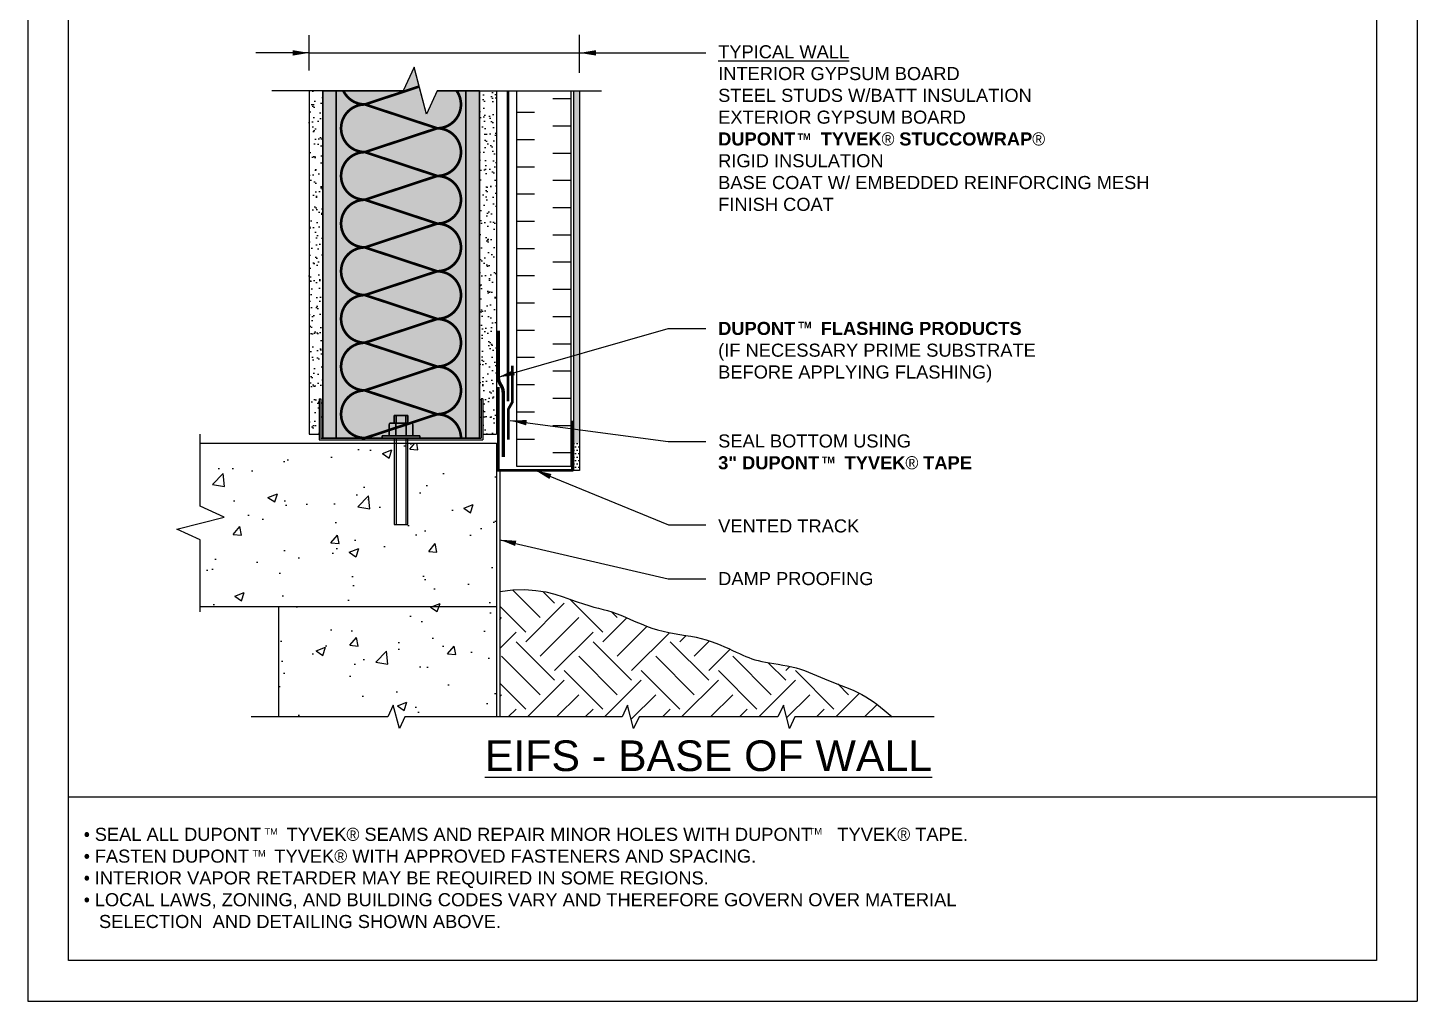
# Model space of a CAD drawing. Extents: x -129 to 6, y -4 to 100.
# Drawn here: x -44.8 to 6.2, y -3.8 to 31.9 of the extents above; entities that cross this region are included whole.
import ezdxf

# ---------------------------------------------------------------- set-up
doc = ezdxf.new("R2010")
doc.units = 0
doc.header["$LTSCALE"] = 1.5
doc.header["$MEASUREMENT"] = 0
doc.linetypes.add('CENTER', pattern=[2, 1.25, -0.25, 0.25, -0.25])
doc.linetypes.add('DASHED', pattern=[0.75, 0.5, -0.25])
doc.layers.get('0').update_dxf_attribs({"linetype": 'CONTINUOUS'})
doc.layers.get('DEFPOINTS').update_dxf_attribs({"linetype": 'CONTINUOUS'})
for name, color, linetype in [('CLADDING', 252, 'CONTINUOUS'), ('DUPONT_FLASHING', 253, 'CENTER'), ('FLASHING', 124, 'CONTINUOUS'), ('INSULATION', 40, 'CONTINUOUS'), ('RIGID_INSULATION', 191, 'CONTINUOUS'), ('STRUCTURE', 252, 'CONTINUOUS'), ('STRUCTURE_SHADING', 254, 'CONTINUOUS'), ('TEXT', 7, 'CONTINUOUS'), ('TYVEK', 160, 'DASHED'), ('TYVEK_TAPE', 130, 'CONTINUOUS'), ('W', 7, 'CONTINUOUS')]:
    doc.layers.add(name, color=color, linetype=linetype)
doc.styles.add('DETAILS', font='sanss___.ttf', dxfattribs={"height": 1})
doc.dimstyles.new('TYVEKDETAILS', dxfattribs={"dimscale": 6, "dimtxt": 1.5, "dimasz": 0.1, "dimexe": 0.75, "dimexo": 0.75, "dimgap": 0.75, "dimtad": 0, "dimtih": 1, "dimtoh": 1, "dimdec": 4, "dimzin": 0, "dimtxsty": 'DETAILS', "dimcen": 0.0625, "dimazin": 3, "dimtfac": 1, "dimtdec": 4, "dimtofl": 0, "dimtmove": 0, "dimatfit": 3, "dimtolj": 1, "dimtzin": 0})
pattern_1 = [(37.5, (0.72375, 2.6705), (-0.0157483, 0.481706), [0, -0.38, 0, -0.425, 0, -0.40625]), (7.5, (0.72375, 2.6705), (0.442444, 0.7055365), [0, -0.205, 0, -0.3425, 0, -0.13125]), (327.5, (0.41625, 2.6705), (0.7785355, 0.0014148), [0, -0.125, 0, -0.45, 0, -0.5875]), (317.5, (0.41625, 2.6705), (0.751532, 0.219419), [0, -0.0625, 0, -0.295, 0, -0.3375])]
pattern_2 = [(0, (0, 2.67049), (0.0625, 0.125), [0, -0.125])]

# ---------------------------------------------------------------- blocks, each defined once
blk = doc.blocks.new('BRK-SYM')
at = {"linetype": 'CONTINUOUS'}
for points in [[(-0.0788, 0.0011), (-0.0283, 0.1105)], [(-0.0283, 0.1105), (0.0283, -0.1105)], [(-0.4156, 0.0011), (-0.0788, 0.0011)], [(0.0283, -0.1105), (0.0798, 0.0011)], [(0.0798, 0.0011), (0.4167, 0.0011)]]:
    blk.add_lwpolyline(points, dxfattribs=at)

msp = doc.modelspace()

# ---------------------------------------------------------------- hatches: boundary and pattern name
at = {"layer": 'CLADDING'}
h = msp.add_hatch(dxfattribs=at)
h.set_pattern_fill('DOTS', color=256, scale=2, style=0)
h.set_pattern_definition(pattern_2)
h.paths.add_polyline_path([(-24.535, 29.616), (-24.756, 29.616), (-24.756, 16.68), (-24.535, 16.68)])
h = msp.add_hatch(dxfattribs=at)
h.set_pattern_fill('DOTS', color=256, scale=2, style=0)
h.set_pattern_definition(pattern_2)
h.paths.add_polyline_path([(-24.535, 16.68), (-24.756, 16.68), (-24.756, 15.68), (-24.535, 15.68)])
at = {"layer": 'STRUCTURE', "linetype": 'CONTINUOUS'}
h = msp.add_hatch(dxfattribs=at)
h.set_pattern_fill('AR-SAND,_I', color=253, scale=0.25, style=2)
h.set_pattern_definition(pattern_1)
h.paths.add_polyline_path([(-33.966, 29.616), (-34.466, 29.616), (-34.466, 17.009), (-34.091, 17.009), (-34.091, 18.305), (-34.029, 18.305), (-34.029, 16.868), (-33.966, 16.868)])
h = msp.add_hatch(dxfattribs=at)
h.set_pattern_fill('AR-SAND,_I', color=253, scale=0.25, style=2)
h.set_pattern_definition(pattern_1)
h.paths.add_polyline_path([(-27.591, 29.616), (-27.861, 29.616), (-28.216, 29.616), (-28.216, 16.868), (-28.154, 16.868), (-28.154, 18.305), (-28.091, 18.305), (-28.091, 17.009), (-27.591, 17.009)])
h = msp.add_hatch(dxfattribs=at)
h.set_pattern_fill('AR-CONC', color=256, scale=0.5, style=0)
h.set_pattern_definition([(50, (0, 2.6705), (3.5863, -0.31376), [0.375, -4.125]), (355, (0, 2.6705), (-0.69376, 3.76096), [0.3, -3.3]), (100.451, (0.299, 2.6443), (2.89255, 3.4472), [0.3187, -3.5057]), (46.184, (0, 3.6705), (5.3362, -0.8276), [0.5625, -6.1875]), (96.636, (0.4447, 3.6015), (4.6733, 4.8706), [0.47805, -5.25856]), (351.184, (0, 3.6705), (4.6733, 4.8706), [0.45, -4.95]), (21, (0.5, 3.4205), (2.98454, -2.0131), [0.375, -4.125]), (326, (0.5, 3.4205), (1.21658, 3.62575), [0.3, -3.3]), (71.451, (0.7487, 3.2527), (4.2011, 1.61265), [0.3187, -3.5057]), (37.5, (0, 2.6705), (0.0608, 1.66447), [0, -3.26, 0, -3.35, 0, -3.3125]), (7.5, (0, 2.6705), (1.31535, 1.97206), [0, -1.91, 0, -3.185, 0, -1.2625]), (327.5, (-1.115, 2.6705), (2.66911, -0.112774), [0, -1.25, 0, -3.9, 0, -5.175]), (317.5, (-1.615, 2.6705), (2.91593, 0.50052), [0, -1.625, 0, -2.59, 0, -3.675])])
h.paths.add_polyline_path([(-27.591, 16.68), (-30.841, 16.68), (-30.841, 13.7), (-31.341, 13.7), (-31.341, 16.68), (-38.462, 16.68), (-38.462, 14.372), (-37.588, 13.969), (-39.319, 13.525), (-38.462, 13.13), (-38.462, 10.68), (-27.591, 10.68)])
h.paths.add_polyline_path([(-27.591, 10.68), (-35.591, 10.68), (-35.591, 6.628), (-31.576, 6.628), (-31.375, 7.065), (-31.153, 6.2), (-30.955, 6.628), (-27.591, 6.628)])
h.paths.add_polyline_path([(-30.841, 16.68), (-30.916, 16.68), (-30.916, 13.7), (-30.841, 13.7)], flags=17)
h.paths.add_polyline_path([(-30.916, 16.68), (-31.266, 16.68), (-31.266, 13.7), (-30.916, 13.7)], flags=17)
h.paths.add_polyline_path([(-31.266, 16.68), (-31.341, 16.68), (-31.341, 13.7), (-31.266, 13.7)], flags=17)
at = {"layer": 'STRUCTURE'}
h = msp.add_hatch(dxfattribs=at)
h.set_pattern_fill('EARTH', color=256, scale=8, angle=45, style=0)
h.set_pattern_definition([(45, (0, 2.6705), (2e-16, 2.82843), [2, -2]), (45, (-0.5303, 3.2008), (2e-16, 2.82843), [2, -2]), (45, (-1.0607, 3.7312), (2e-16, 2.82843), [2, -2]), (135, (-1.0607, 4.0847), (-2.82843, 4e-16), [2, -2]), (135, (-0.5303, 4.615), (-2.82843, 4e-16), [2, -2]), (135, (2e-16, 5.1454), (-2.82843, 4e-16), [2, -2])])
h.paths.add_polyline_path([(-17.404, 8.586), (-17.56, 8.611), (-17.709, 8.637), (-17.849, 8.665), (-17.979, 8.695), (-18.1, 8.729), (-18.215, 8.765), (-18.326, 8.806), (-18.437, 8.85), (-18.549, 8.899), (-18.666, 8.952), (-18.789, 9.01), (-18.922, 9.072), (-19.063, 9.139), (-19.213, 9.207), (-19.371, 9.274), (-19.536, 9.341), (-19.708, 9.403), (-19.887, 9.461), (-20.071, 9.511), (-20.262, 9.554), (-20.456, 9.591), (-20.655, 9.624), (-20.856, 9.656), (-21.06, 9.69), (-21.265, 9.727), (-21.47, 9.772), (-21.675, 9.825), (-21.879, 9.89), (-22.08, 9.963), (-22.278, 10.043), (-22.473, 10.125), (-22.663, 10.207), (-22.847, 10.287), (-23.025, 10.362), (-23.195, 10.428), (-23.359, 10.483), (-23.518, 10.531), (-23.677, 10.575), (-23.841, 10.618), (-24.013, 10.663), (-24.197, 10.715), (-24.398, 10.777), (-24.62, 10.852), (-24.866, 10.942), (-25.139, 11.039), (-25.442, 11.134), (-25.775, 11.216), (-26.143, 11.277), (-26.545, 11.305), (-26.986, 11.293), (-27.466, 11.229), (-27.466, 6.628), (-22.976, 6.628), (-22.774, 7.065), (-22.552, 6.2), (-22.355, 6.628), (-17.26, 6.628), (-17.058, 7.065), (-16.836, 6.2), (-16.639, 6.628), (-13.061, 6.628), (-13.208, 6.755), (-13.353, 6.877), (-13.493, 6.99), (-13.629, 7.096), (-13.763, 7.195), (-13.897, 7.287), (-14.034, 7.372), (-14.174, 7.452), (-14.319, 7.526), (-14.468, 7.596), (-14.621, 7.662), (-14.776, 7.726), (-14.933, 7.788), (-15.089, 7.848), (-15.243, 7.908), (-15.396, 7.969), (-15.546, 8.031), (-15.693, 8.094), (-15.839, 8.156), (-15.985, 8.217), (-16.132, 8.275), (-16.28, 8.33), (-16.432, 8.381), (-16.588, 8.427), (-16.749, 8.466), (-16.913, 8.501), (-17.078, 8.532), (-17.242, 8.56)])
at = {"layer": 'STRUCTURE_SHADING', "linetype": 'CONTINUOUS'}
h = msp.add_hatch(color=256, dxfattribs=at)
h.paths.add_polyline_path([(-32.416, 29.118, -0.289176), (-33.206, 29.616), (-33.466, 29.616), (-33.466, 16.868), (-32.416, 16.868, -1), (-32.416, 18.618, -1), (-32.416, 20.368, -1), (-32.416, 22.118, -1), (-32.416, 23.868, -1), (-32.416, 25.618, -1), (-32.416, 27.368, -1)])
h.paths.add_polyline_path([(-28.716, 29.616), (-29.047, 29.616, -0.605207), (-29.766, 28.243, -1), (-29.766, 26.493, -1), (-29.766, 24.743, -1), (-29.766, 22.993, -1), (-29.766, 21.243, -1), (-29.766, 19.493), (-32.416, 20.368, 1), (-32.416, 18.618, 1), (-32.416, 16.868), (-31.529, 17.161), (-31.529, 17.366, -0.414214), (-31.479, 17.416), (-31.341, 17.416), (-31.341, 17.7), (-30.841, 17.7), (-30.841, 17.416), (-30.757, 17.416), (-29.766, 17.743, -0.414214), (-28.891, 16.868), (-28.716, 16.868)])
h.paths.add_polyline_path([(-30.606, 30.49), (-31.009, 29.616), (-33.206, 29.616, 0.289176), (-32.416, 29.118), (-30.423, 29.776)])
h.paths.add_polyline_path([(-30.423, 29.776), (-32.416, 29.118), (-29.766, 28.243, 0.605207), (-29.047, 29.616), (-29.767, 29.616), (-30.162, 28.76)])
h.paths.add_polyline_path([(-29.766, 28.243), (-32.416, 29.118, 1), (-32.416, 27.368)])
h.paths.add_polyline_path([(-29.766, 28.243), (-32.416, 27.368), (-29.766, 26.493, 1)], flags=17)
h.paths.add_polyline_path([(-29.766, 26.493), (-32.416, 27.368, 1), (-32.416, 25.618)])
h.paths.add_polyline_path([(-29.766, 26.493), (-32.416, 25.618), (-29.766, 24.743, 1)], flags=17)
h.paths.add_polyline_path([(-32.416, 25.618, 1), (-32.416, 23.868), (-29.766, 24.743)])
h.paths.add_polyline_path([(-29.766, 24.743), (-32.416, 23.868), (-29.766, 22.993, 1)], flags=17)
h.paths.add_polyline_path([(-32.416, 23.868, 1), (-32.416, 22.118), (-29.766, 22.993)])
h.paths.add_polyline_path([(-29.766, 22.993), (-32.416, 22.118), (-29.766, 21.243, 1)], flags=17)
h.paths.add_polyline_path([(-32.416, 22.118, 1), (-32.416, 20.368), (-29.766, 21.243)])
h.paths.add_polyline_path([(-29.766, 21.243), (-32.416, 20.368), (-29.766, 19.493, 1)], flags=17)
h.paths.add_polyline_path([(-29.766, 17.743), (-30.757, 17.416), (-30.704, 17.416, -0.414214), (-30.654, 17.366), (-30.654, 16.954), (-30.404, 16.954), (-30.404, 16.868), (-28.891, 16.868, 0.414214)], flags=17)
h.paths.add_polyline_path([(-30.404, 16.954), (-31.779, 16.954), (-31.779, 16.868), (-30.404, 16.868)], flags=17)
h.paths.add_polyline_path([(-31.779, 16.954), (-31.529, 16.954), (-31.529, 17.161), (-32.416, 16.868), (-31.779, 16.868)], flags=17)
h.paths.add_polyline_path([(-31.279, 17.243), (-31.529, 17.161), (-31.529, 16.954), (-31.279, 16.954)], flags=17)
h.paths.add_polyline_path([(-30.904, 17.366, 0.007613), (-30.904, 17.367), (-31.279, 17.243), (-31.279, 16.954), (-30.904, 16.954)], flags=17)
h.paths.add_polyline_path([(-30.654, 17.366, 0.414214), (-30.704, 17.416), (-30.757, 17.416), (-30.904, 17.367, 0.007691), (-30.904, 17.366), (-30.904, 16.954), (-30.654, 16.954)], flags=17)
h.paths.add_polyline_path([(-30.757, 17.416), (-30.854, 17.416, 0.405232), (-30.904, 17.367)], flags=16)
h.paths.add_polyline_path([(-30.854, 17.416), (-30.916, 17.416), (-30.954, 17.416, -0.405322), (-30.904, 17.367), (-30.904, 17.367, -0.405232)], flags=17)
h.paths.add_polyline_path([(-30.954, 17.416), (-31.229, 17.416, 0.414214), (-31.279, 17.366), (-31.279, 17.243), (-30.904, 17.367, 0.405322)], flags=17)
h.paths.add_polyline_path([(-31.229, 17.416), (-31.266, 17.416), (-31.329, 17.416, -0.414214), (-31.279, 17.366, -0.414214)], flags=17)
h.paths.add_polyline_path([(-31.279, 17.366, 0.414214), (-31.329, 17.416), (-31.341, 17.416), (-31.479, 17.416, 0.414214), (-31.529, 17.366), (-31.529, 17.161), (-31.279, 17.243)], flags=17)
h.paths.add_polyline_path([(-31.266, 17.7), (-31.341, 17.7), (-31.341, 17.416), (-31.266, 17.416)], flags=17)
h.paths.add_polyline_path([(-30.916, 17.7), (-31.266, 17.7), (-31.266, 17.416), (-30.916, 17.416)], flags=17)
h.paths.add_polyline_path([(-30.841, 17.7), (-30.916, 17.7), (-30.916, 17.416), (-30.841, 17.416)], flags=17)
for points in [[(-33.466, 29.616), (-33.966, 29.616), (-33.966, 16.868), (-33.466, 16.868)], [(-28.216, 29.616), (-28.716, 29.616), (-28.716, 16.868), (-28.216, 16.868)]]:
    msp.add_hatch(color=256, dxfattribs=at).paths.add_polyline_path(points)

# ---------------------------------------------------------------- linework, layer by layer
at = {"layer": 'CLADDING'}
for p, q in [((-24.756, 29.616), (-24.756, 15.68)), ((-24.535, 29.616), (-24.535, 15.68)), ((-24.535, 15.68), (-24.756, 15.68))]:
    msp.add_line(p, q, dxfattribs=at)
at = {"layer": 'DEFPOINTS'}
for p, q in [((-44.791, 62.19), (-44.791, -3.81)), ((6.209, 62.19), (6.209, -3.81)), ((-44.791, -3.81), (6.209, -3.81))]:
    msp.add_line(p, q, dxfattribs=at)
at = {"layer": 'DUPONT_FLASHING', "const_width": 0.125}
msp.add_lwpolyline([(-27.519, 20.809), (-27.519, 19.105, 0.152741), (-27.429, 18.82, -0.152741), (-27.34, 18.535), (-27.34, 16.177)], format="xyb", dxfattribs=at)
at = {"layer": 'FLASHING', "const_width": 0.09}
msp.add_lwpolyline([(-27.519, 18.744), (-27.519, 15.684), (-24.807, 15.684), (-24.807, 17.501)], dxfattribs=at)
msp.add_lwpolyline([(-27.519, 15.46), (-27.519, 15.46)], close=True, dxfattribs=at)
at = {"layer": 'INSULATION', "const_width": 0.0975}
for points in [[(-33.206, 29.616, 0.289176), (-32.416, 29.118)], [(-29.766, 28.243, 0.605207), (-29.047, 29.616, 0.605207)], [(-29.766, 28.243), (-32.416, 29.118, 1), (-32.416, 27.368)], [(-29.766, 26.493, 1), (-29.766, 28.243), (-32.416, 27.368)], [(-29.766, 26.493), (-32.416, 27.368, 1), (-32.416, 25.618)], [(-29.766, 24.743, 1), (-29.766, 26.493), (-32.416, 25.618)], [(-29.766, 24.743), (-32.416, 25.618, 1), (-32.416, 23.868)], [(-29.766, 22.993, 1), (-29.766, 24.743), (-32.416, 23.868)], [(-29.766, 22.993), (-32.416, 23.868, 1), (-32.416, 22.118)], [(-29.766, 21.243, 1), (-29.766, 22.993), (-32.416, 22.118)], [(-29.766, 21.243), (-32.416, 22.118, 1), (-32.416, 20.368)], [(-29.766, 19.493, 1), (-29.766, 21.243), (-32.416, 20.368)], [(-29.766, 19.493), (-32.416, 20.368, 1), (-32.416, 18.618)], [(-29.766, 17.743, 1), (-29.766, 19.493), (-32.416, 18.618)], [(-29.766, 17.743), (-32.416, 18.618, 1), (-32.416, 16.868)], [(-28.891, 16.868, 0.414214), (-29.766, 17.743), (-32.416, 16.868)]]:
    msp.add_lwpolyline(points, format="xyb", dxfattribs=at)
msp.add_lwpolyline([(-30.423, 29.776), (-32.416, 29.118)], dxfattribs=at)
at = {"layer": 'RIGID_INSULATION', "linetype": 'CONTINUOUS'}
for p, q in [((-26.854, 29.616), (-26.854, 15.833)), ((-24.854, 29.616), (-24.854, 15.833)), ((-25.521, 29.333), (-24.854, 29.333)), ((-26.854, 28.833), (-26.188, 28.833)), ((-25.521, 28.333), (-24.854, 28.333)), ((-26.854, 27.833), (-26.188, 27.833)), ((-25.521, 27.333), (-24.854, 27.333)), ((-26.854, 26.833), (-26.188, 26.833)), ((-25.521, 26.333), (-24.854, 26.333)), ((-26.854, 25.833), (-26.188, 25.833)), ((-25.521, 25.333), (-24.854, 25.333)), ((-26.854, 24.833), (-26.188, 24.833)), ((-25.521, 24.333), (-24.854, 24.333)), ((-26.854, 23.833), (-26.188, 23.833)), ((-25.521, 23.333), (-24.854, 23.333)), ((-26.854, 22.833), (-26.188, 22.833)), ((-25.521, 22.333), (-24.854, 22.333)), ((-26.854, 21.833), (-26.188, 21.833)), ((-25.521, 21.333), (-24.854, 21.333)), ((-26.854, 20.833), (-26.188, 20.833)), ((-25.521, 20.333), (-24.854, 20.333)), ((-26.854, 19.833), (-26.188, 19.833)), ((-25.521, 19.333), (-24.854, 19.333)), ((-26.854, 18.833), (-26.188, 18.833)), ((-25.521, 18.333), (-24.854, 18.333)), ((-26.854, 17.833), (-26.188, 17.833)), ((-26.854, 16.833), (-26.188, 16.833)), ((-25.521, 17.333), (-24.854, 17.333)), ((-25.521, 16.333), (-24.854, 16.333)), ((-26.854, 15.833), (-24.854, 15.833))]:
    msp.add_line(p, q, dxfattribs=at)
at = {"layer": 'STRUCTURE'}
for p, q in [((-33.966, 29.616), (-35.83, 29.616)), ((-34.466, 29.616), (-34.466, 17.009)), ((-33.966, 29.616), (-33.966, 16.868)), ((-33.466, 29.616), (-33.466, 16.868)), ((-28.716, 29.616), (-28.716, 16.868)), ((-28.216, 29.616), (-28.216, 16.868)), ((-28.216, 29.616), (-27.591, 29.616)), ((-27.713, 29.616), (-23.735, 29.616)), ((-27.591, 29.616), (-27.591, 17.009)), ((-34.091, 18.305), (-34.091, 16.805)), ((-34.091, 18.305), (-34.029, 18.305)), ((-34.029, 18.305), (-34.029, 16.868)), ((-28.154, 18.305), (-28.154, 16.868)), ((-28.091, 18.305), (-28.154, 18.305)), ((-28.091, 18.305), (-28.091, 16.805)), ((-31.266, 17.7), (-31.266, 17.416)), ((-30.916, 17.7), (-30.916, 17.416)), ((-34.466, 17.009), (-34.091, 17.009)), ((-34.029, 16.868), (-28.154, 16.868)), ((-31.341, 16.868), (-31.341, 13.7)), ((-30.841, 16.868), (-31.341, 16.868)), ((-31.266, 16.868), (-31.266, 13.7)), ((-30.916, 16.868), (-30.916, 13.7)), ((-30.841, 13.7), (-30.841, 16.868)), ((-28.091, 17.009), (-27.591, 17.009)), ((-38.462, 16.68), (-27.591, 16.68)), ((-34.091, 16.805), (-28.091, 16.805)), ((-27.591, 16.68), (-27.591, 10.68)), ((-27.466, 15.684), (-27.466, 6.628)), ((-31.341, 13.7), (-30.841, 13.7)), ((-38.462, 10.68), (-27.591, 10.68)), ((-35.591, 10.68), (-35.591, 6.628)), ((-27.591, 10.68), (-27.591, 6.628)), ((-31.576, 6.628), (-36.591, 6.628)), ((-22.976, 6.628), (-30.955, 6.628)), ((-17.26, 6.628), (-22.355, 6.628)), ((-11.524, 6.628), (-16.639, 6.628))]:
    msp.add_line(p, q, dxfattribs=at)
for points in [[(-30.606, 30.49), (-31.009, 29.616)], [(-30.162, 28.76), (-30.606, 30.49)], [(-29.767, 29.616), (-28.216, 29.616), (-28.216, 16.868), (-33.966, 16.868), (-33.966, 29.616), (-31.009, 29.616)], [(-29.767, 29.616), (-30.162, 28.76)], [(-27.466, 11.229), (-26.986, 11.293), (-26.545, 11.305), (-26.143, 11.277), (-25.775, 11.216), (-25.442, 11.134), (-25.139, 11.039), (-24.866, 10.942), (-24.62, 10.852), (-24.398, 10.777), (-24.197, 10.715), (-24.013, 10.663), (-23.841, 10.618), (-23.677, 10.575), (-23.518, 10.531), (-23.359, 10.483), (-23.195, 10.428), (-23.025, 10.362), (-22.847, 10.287), (-22.663, 10.207), (-22.473, 10.125), (-22.278, 10.043), (-22.08, 9.963), (-21.879, 9.89), (-21.675, 9.825), (-21.47, 9.772), (-21.265, 9.727), (-21.06, 9.69), (-20.856, 9.656), (-20.655, 9.624), (-20.456, 9.591), (-20.262, 9.554), (-20.071, 9.511), (-19.887, 9.461), (-19.708, 9.403), (-19.536, 9.341), (-19.371, 9.274), (-19.213, 9.207), (-19.063, 9.139), (-18.922, 9.072), (-18.789, 9.01), (-18.666, 8.952), (-18.549, 8.899), (-18.437, 8.85), (-18.326, 8.806), (-18.215, 8.765), (-18.1, 8.729), (-17.979, 8.695), (-17.849, 8.665), (-17.709, 8.637), (-17.56, 8.611), (-17.404, 8.586), (-17.242, 8.56), (-17.078, 8.532), (-16.913, 8.501), (-16.749, 8.466), (-16.588, 8.427), (-16.432, 8.381), (-16.28, 8.33), (-16.132, 8.275), (-15.985, 8.217), (-15.839, 8.156), (-15.693, 8.094), (-15.546, 8.031), (-15.396, 7.969), (-15.243, 7.908), (-15.089, 7.848), (-14.933, 7.788), (-14.776, 7.726), (-14.621, 7.662), (-14.468, 7.596), (-14.319, 7.526), (-14.174, 7.452), (-14.034, 7.372), (-13.897, 7.287), (-13.763, 7.195), (-13.629, 7.096), (-13.493, 6.99), (-13.353, 6.877), (-13.208, 6.755), (-13.061, 6.628)], [(-31.375, 7.065), (-31.576, 6.628)], [(-31.153, 6.2), (-31.375, 7.065)], [(-22.774, 7.065), (-22.976, 6.628)], [(-22.552, 6.2), (-22.774, 7.065)], [(-17.058, 7.065), (-17.26, 6.628)], [(-16.836, 6.2), (-17.058, 7.065)], [(-30.955, 6.628), (-31.153, 6.2)], [(-22.355, 6.628), (-22.552, 6.2)], [(-16.639, 6.628), (-16.836, 6.2)]]:
    msp.add_lwpolyline(points, dxfattribs=at)
for points in [[(-31.529, 16.954), (-31.279, 16.954), (-31.279, 17.366, 0.414214), (-31.329, 17.416), (-31.479, 17.416, 0.414214), (-31.529, 17.366)], [(-31.279, 16.954), (-30.904, 16.954), (-30.904, 17.366, 0.414214), (-30.954, 17.416), (-31.229, 17.416, 0.414214), (-31.279, 17.366)], [(-30.904, 16.954), (-30.654, 16.954), (-30.654, 17.366, 0.414214), (-30.704, 17.416), (-30.854, 17.416, 0.414214), (-30.904, 17.366)]]:
    msp.add_lwpolyline(points, format="xyb", close=True, dxfattribs=at)
for points in [[(-31.341, 17.416), (-31.341, 17.7), (-30.841, 17.7), (-30.841, 17.416)], [(-31.779, 16.954), (-30.404, 16.954), (-30.404, 16.868), (-31.779, 16.868)]]:
    msp.add_lwpolyline(points, close=True, dxfattribs=at)
at = {"layer": 'STRUCTURE_SHADING', "color": 252, "linetype": 'CONTINUOUS'}
for p, q in [((-30.606, 30.49), (-31.009, 29.616)), ((-30.423, 29.776), (-30.606, 30.49)), ((-33.466, 29.616), (-33.966, 29.616)), ((-33.966, 29.616), (-33.966, 16.868)), ((-33.466, 16.868), (-33.466, 29.616)), ((-33.206, 29.616), (-33.466, 29.616)), ((-33.466, 29.616), (-33.466, 16.868)), ((-31.009, 29.616), (-33.206, 29.616)), ((-30.162, 28.76), (-30.423, 29.776)), ((-29.767, 29.616), (-30.162, 28.76)), ((-29.047, 29.616), (-29.767, 29.616)), ((-28.716, 29.616), (-29.047, 29.616)), ((-28.216, 29.616), (-28.716, 29.616)), ((-28.716, 29.616), (-28.716, 16.868)), ((-28.716, 16.868), (-28.716, 29.616)), ((-28.216, 16.868), (-28.216, 29.616)), ((-31.529, 17.161), (-31.529, 17.366)), ((-31.529, 17.366), (-31.529, 17.161)), ((-31.479, 17.416), (-31.341, 17.416)), ((-31.341, 17.416), (-31.479, 17.416)), ((-31.341, 17.416), (-31.341, 17.7)), ((-31.341, 17.7), (-30.841, 17.7)), ((-31.266, 17.7), (-31.341, 17.7)), ((-31.341, 17.7), (-31.341, 17.416)), ((-31.329, 17.416), (-31.341, 17.416)), ((-31.341, 17.416), (-31.266, 17.416)), ((-31.229, 17.416), (-31.329, 17.416)), ((-31.279, 17.366), (-31.279, 17.243)), ((-31.279, 17.243), (-31.279, 17.366)), ((-31.266, 17.416), (-31.266, 17.7)), ((-30.916, 17.7), (-31.266, 17.7)), ((-31.266, 17.7), (-31.266, 17.416)), ((-31.266, 17.416), (-30.916, 17.416)), ((-30.954, 17.416), (-31.229, 17.416)), ((-30.854, 17.416), (-30.954, 17.416)), ((-30.916, 17.416), (-30.916, 17.7)), ((-30.841, 17.7), (-30.916, 17.7)), ((-30.916, 17.7), (-30.916, 17.416)), ((-30.916, 17.416), (-30.841, 17.416)), ((-30.904, 16.954), (-30.904, 17.366)), ((-30.904, 17.366), (-30.904, 16.954)), ((-30.757, 17.416), (-30.854, 17.416)), ((-30.841, 17.7), (-30.841, 17.416)), ((-30.841, 17.416), (-30.841, 17.7)), ((-30.841, 17.416), (-30.757, 17.416)), ((-30.757, 17.416), (-30.704, 17.416)), ((-30.704, 17.416), (-30.757, 17.416)), ((-30.654, 17.366), (-30.654, 16.954)), ((-30.654, 16.954), (-30.654, 17.366)), ((-33.966, 16.868), (-33.466, 16.868)), ((-33.466, 16.868), (-32.416, 16.868)), ((-32.416, 16.868), (-31.779, 16.868)), ((-31.779, 16.954), (-31.529, 16.954)), ((-31.779, 16.868), (-31.779, 16.954)), ((-30.404, 16.954), (-31.779, 16.954)), ((-31.779, 16.954), (-31.779, 16.868)), ((-31.779, 16.868), (-30.404, 16.868)), ((-31.529, 16.954), (-31.529, 17.161)), ((-31.529, 17.161), (-31.529, 16.954)), ((-31.529, 16.954), (-31.279, 16.954)), ((-31.279, 16.954), (-31.279, 17.243)), ((-31.279, 17.243), (-31.279, 16.954)), ((-31.279, 16.954), (-30.904, 16.954)), ((-30.904, 16.954), (-30.654, 16.954)), ((-30.654, 16.954), (-30.404, 16.954)), ((-30.404, 16.954), (-30.404, 16.868)), ((-30.404, 16.868), (-30.404, 16.954)), ((-30.404, 16.868), (-28.891, 16.868)), ((-28.891, 16.868), (-28.716, 16.868)), ((-28.716, 16.868), (-28.216, 16.868))]:
    msp.add_line(p, q, dxfattribs=at)
at = {"layer": 'STRUCTURE_SHADING', "color": 40, "linetype": 'CONTINUOUS'}
for p, q in [((-30.423, 29.776), (-32.416, 29.118)), ((-32.416, 29.118), (-30.423, 29.776)), ((-32.416, 29.118), (-29.766, 28.243)), ((-29.766, 28.243), (-32.416, 29.118)), ((-32.416, 27.368), (-29.766, 28.243)), ((-29.766, 28.243), (-32.416, 27.368)), ((-32.416, 27.368), (-29.766, 26.493)), ((-29.766, 26.493), (-32.416, 27.368)), ((-32.416, 25.618), (-29.766, 26.493)), ((-29.766, 26.493), (-32.416, 25.618)), ((-32.416, 25.618), (-29.766, 24.743)), ((-29.766, 24.743), (-32.416, 25.618)), ((-32.416, 23.868), (-29.766, 24.743)), ((-29.766, 24.743), (-32.416, 23.868)), ((-32.416, 23.868), (-29.766, 22.993)), ((-29.766, 22.993), (-32.416, 23.868)), ((-32.416, 22.118), (-29.766, 22.993)), ((-29.766, 22.993), (-32.416, 22.118)), ((-32.416, 22.118), (-29.766, 21.243)), ((-29.766, 21.243), (-32.416, 22.118)), ((-32.416, 20.368), (-29.766, 21.243)), ((-29.766, 21.243), (-32.416, 20.368)), ((-32.416, 20.368), (-29.766, 19.493)), ((-29.766, 19.493), (-32.416, 20.368)), ((-32.416, 18.618), (-29.766, 19.493)), ((-29.766, 19.493), (-32.416, 18.618)), ((-32.416, 18.618), (-29.766, 17.743)), ((-29.766, 17.743), (-32.416, 18.618)), ((-30.904, 17.367), (-31.279, 17.243)), ((-31.279, 17.243), (-30.904, 17.367)), ((-30.757, 17.416), (-30.904, 17.367)), ((-30.904, 17.367), (-30.757, 17.416)), ((-30.904, 17.367), (-30.904, 17.367)), ((-30.757, 17.416), (-29.766, 17.743)), ((-29.766, 17.743), (-30.757, 17.416)), ((-32.416, 16.868), (-31.529, 17.161)), ((-31.529, 17.161), (-32.416, 16.868)), ((-31.279, 17.243), (-31.529, 17.161)), ((-31.529, 17.161), (-31.279, 17.243))]:
    msp.add_line(p, q, dxfattribs=at)
for centre, start, end in [((-32.416, 29.993), 205.4855, 270), ((-32.416, 29.993), 205.4855, 270), ((-29.766, 29.118), 270, 34.7305), ((-29.766, 29.118), 270, 34.7305), ((-32.416, 28.243), 90, 270), ((-32.416, 28.243), 90, 270), ((-29.766, 27.368), 270, 90), ((-29.766, 27.368), 270, 90), ((-32.416, 26.493), 90, 270), ((-32.416, 26.493), 90, 270), ((-29.766, 25.618), 270, 90), ((-29.766, 25.618), 270, 90), ((-32.416, 24.743), 90, 270), ((-32.416, 24.743), 90, 270), ((-29.766, 23.868), 270, 90), ((-29.766, 23.868), 270, 90), ((-32.416, 22.993), 90, 270), ((-32.416, 22.993), 90, 270), ((-29.766, 22.118), 270, 90), ((-29.766, 22.118), 270, 90), ((-32.416, 21.243), 90, 270), ((-32.416, 21.243), 90, 270), ((-29.766, 20.368), 270, 90), ((-29.766, 20.368), 270, 90), ((-32.416, 19.493), 90, 270), ((-32.416, 19.493), 90, 270), ((-29.766, 18.618), 270, 90), ((-29.766, 18.618), 270, 90), ((-32.416, 17.743), 90, 270), ((-32.416, 17.743), 90, 270), ((-29.766, 16.868), 0, 90), ((-29.766, 16.868), 0, 90)]:
    msp.add_arc(centre, 0.875, start, end, dxfattribs=at)
at = {"layer": 'STRUCTURE_SHADING', "color": 252, "linetype": 'CONTINUOUS'}
for centre, start, end in [((-31.479, 17.366), 90, 180), ((-31.479, 17.366), 90, 180), ((-31.329, 17.366), 0, 90), ((-31.329, 17.366), 360, 90), ((-31.229, 17.366), 90, 180), ((-31.229, 17.366), 90, 180), ((-30.954, 17.366), 1.7448, 90), ((-30.954, 17.366), 1.7448, 90), ((-30.854, 17.366), 90, 178.2374), ((-30.854, 17.366), 90, 178.2374), ((-30.954, 17.366), 360, 1.7448), ((-30.854, 17.366), 178.2374, 180), ((-30.704, 17.366), 360, 90), ((-30.704, 17.366), 360, 90)]:
    msp.add_arc(centre, 0.05, start, end, dxfattribs=at)
at = {"layer": 'TEXT'}
for p, q in [((-34.466, 30.367), (-34.466, 31.656)), ((-24.535, 30.274), (-24.535, 31.676)), ((-34.466, 31.011), (-24.535, 31.011))]:
    msp.add_line(p, q, dxfattribs=at)
at = {"layer": 'TYVEK', "color": 23, "const_width": 0.1}
msp.add_lwpolyline([(-27.162, 18.218), (-27.162, 29.616)], dxfattribs=at)
at = {"layer": 'TYVEK_TAPE', "const_width": 0.1}
msp.add_lwpolyline([(-27.005, 19.529), (-27.005, 18.187), (-27.156, 17.921), (-27.156, 16.81)], dxfattribs=at)
at = {"layer": 'W', "color": 7}
msp.add_line((-43.291, 3.69), (4.709, 3.69), dxfattribs=at)
msp.add_line((-43.291, 3.69), (4.709, 3.69), dxfattribs=at)
at = {"layer": 'W'}
msp.add_lwpolyline([(-43.291, 60.69), (4.709, 60.69), (4.709, -2.31), (-43.291, -2.31)], close=True, dxfattribs=at)

# ---------------------------------------------------------------- block references
at = {"layer": 'STRUCTURE', "xscale": 7.832334506948257, "yscale": 7.832334506948229, "zscale": 7.832334506948232, "rotation": 90}
msp.add_blockref('BRK-SYM', (-38.454, 13.747), dxfattribs=at)

# ---------------------------------------------------------------- texts
at = {"layer": 'TEXT', "attachment_point": 1, "style": 'DETAILS'}
for s, insert, char_height, width in [('{\\fArial|b0|i0|c0|p34;\\LTYPICAL WALL\\P}INTERIOR GYPSUM BOARD\\PSTEEL STUDS W/BATT INSULATION\\PEXTERIOR GYPSUM BOARD\\P{\\fSansSerif|b1|i0|c2|p2;DUPONT     TYVEK\\fSymbol|b0|i0|c2|p18;â \\fSansSerif|b1|i0|c2|p2;STUCCOWRAP\\fSymbol|b0|i0|c2|p18;â}\\PRIGID INSULATION\\PBASE COAT W/ EMBEDDED REINFORCING MESH FINISH COAT', (-19.45, 31.292), 0.48, 17.52022), ('{\\fArial|b1|i0|c0|p34;DUPONT     FLASHING PRODUCTS\\fSymbol|b0|i0|c2|p18; \\fSansSerif|b1|i0|c2|p2;\\P}(IF NECESSARY PRIME SUBSTRATE BEFORE APPLYING FLASHING)', (-19.45, 21.135), 0.48, 13.92085), ('SEAL BOTTOM USING \\P{\\fSansSerif|b1|i0|c2|p2;3" DUPONT     TYVEK\\fSymbol|b0|i0|c2|p18;â \\fSansSerif|b1|i0|c2|p2;TAPE}', (-19.45, 17.002), 0.48, 10.15656), ('VENTED TRACK', (-19.45, 13.881), 0.48, 17.31972), ('DAMP PROOFING', (-19.45, 11.949), 0.48, 13.92085), ('{\\LEIFS - BASE OF WALL}', (-28.015, 5.766), 1.125, 26.35225), ('{\\fSymbol|b0|i0|c2|p18;· }SEAL ALL DUPONT     TYVEK{\\fSymbol|b0|i0|c2|p18;â} SEAMS AND REPAIR MINOR HOLES WITH DUPONT     TYVEK{\\fSymbol|b0|i0|c2|p18;â} TAPE.\\P{\\fSymbol|b0|i0|c2|p18;· }FASTEN DUPONT     TYVEK{\\fSymbol|b0|i0|c2|p18;â} WITH APPROVED FASTENERS AND SPACING.\\P{\\fSymbol|b0|i0|c2|p18;· }INTERIOR VAPOR RETARDER MAY BE REQUIRED IN SOME REGIONS.\\P{\\fSymbol|b0|i0|c2|p18;· }LOCAL LAWS, ZONING, AND BUILDING CODES VARY AND THEREFORE GOVERN OVER MATERIAL\\P   SELECTION  AND DETAILING SHOWN ABOVE.', (-42.736, 2.558), 0.48, 35.67362), ('TM', (-16.122, 2.551), 0.24, 16.62), ('TM', (-36.102, 2.542), 0.24, 16.62), ('TM', (-36.543, 1.739), 0.24, 16.62)]:
    msp.add_mtext(s, dxfattribs=dict(at, insert=insert, char_height=char_height, width=width))
at = {"layer": 'TEXT', "char_height": 0.24, "attachment_point": 4, "style": 'DETAILS'}
for insert in [(-16.54, 27.932), (-16.506, 21.017), (-15.648, 16.065)]:
    msp.add_mtext('{\\fSansSerif|b1|i0|c2|p2;TM}', dxfattribs=dict(at, insert=insert))

# ---------------------------------------------------------------- leaders
at = {"layer": 'TEXT'}
msp.add_leader([(-34.466, 31.011), (-36.423, 31.011)], dimstyle='TYVEKDETAILS', dxfattribs=at)
for points in [[(-24.535, 31.011), (-19.905, 31.011)], [(-27.519, 19.105), (-21.285, 20.891), (-19.905, 20.891)], [(-27.081, 17.512), (-21.285, 16.736), (-19.905, 16.736)], [(-26.163, 15.684), (-21.272, 13.684), (-19.905, 13.684)], [(-27.466, 13.136), (-21.285, 11.704), (-19.905, 11.704)]]:
    msp.add_leader(points, dimstyle='TYVEKDETAILS', override={"dimgap": 0.75, "dimtad": 0, "dimfxl": 3}, dxfattribs=at)

doc.saveas('drawing.dxf')
